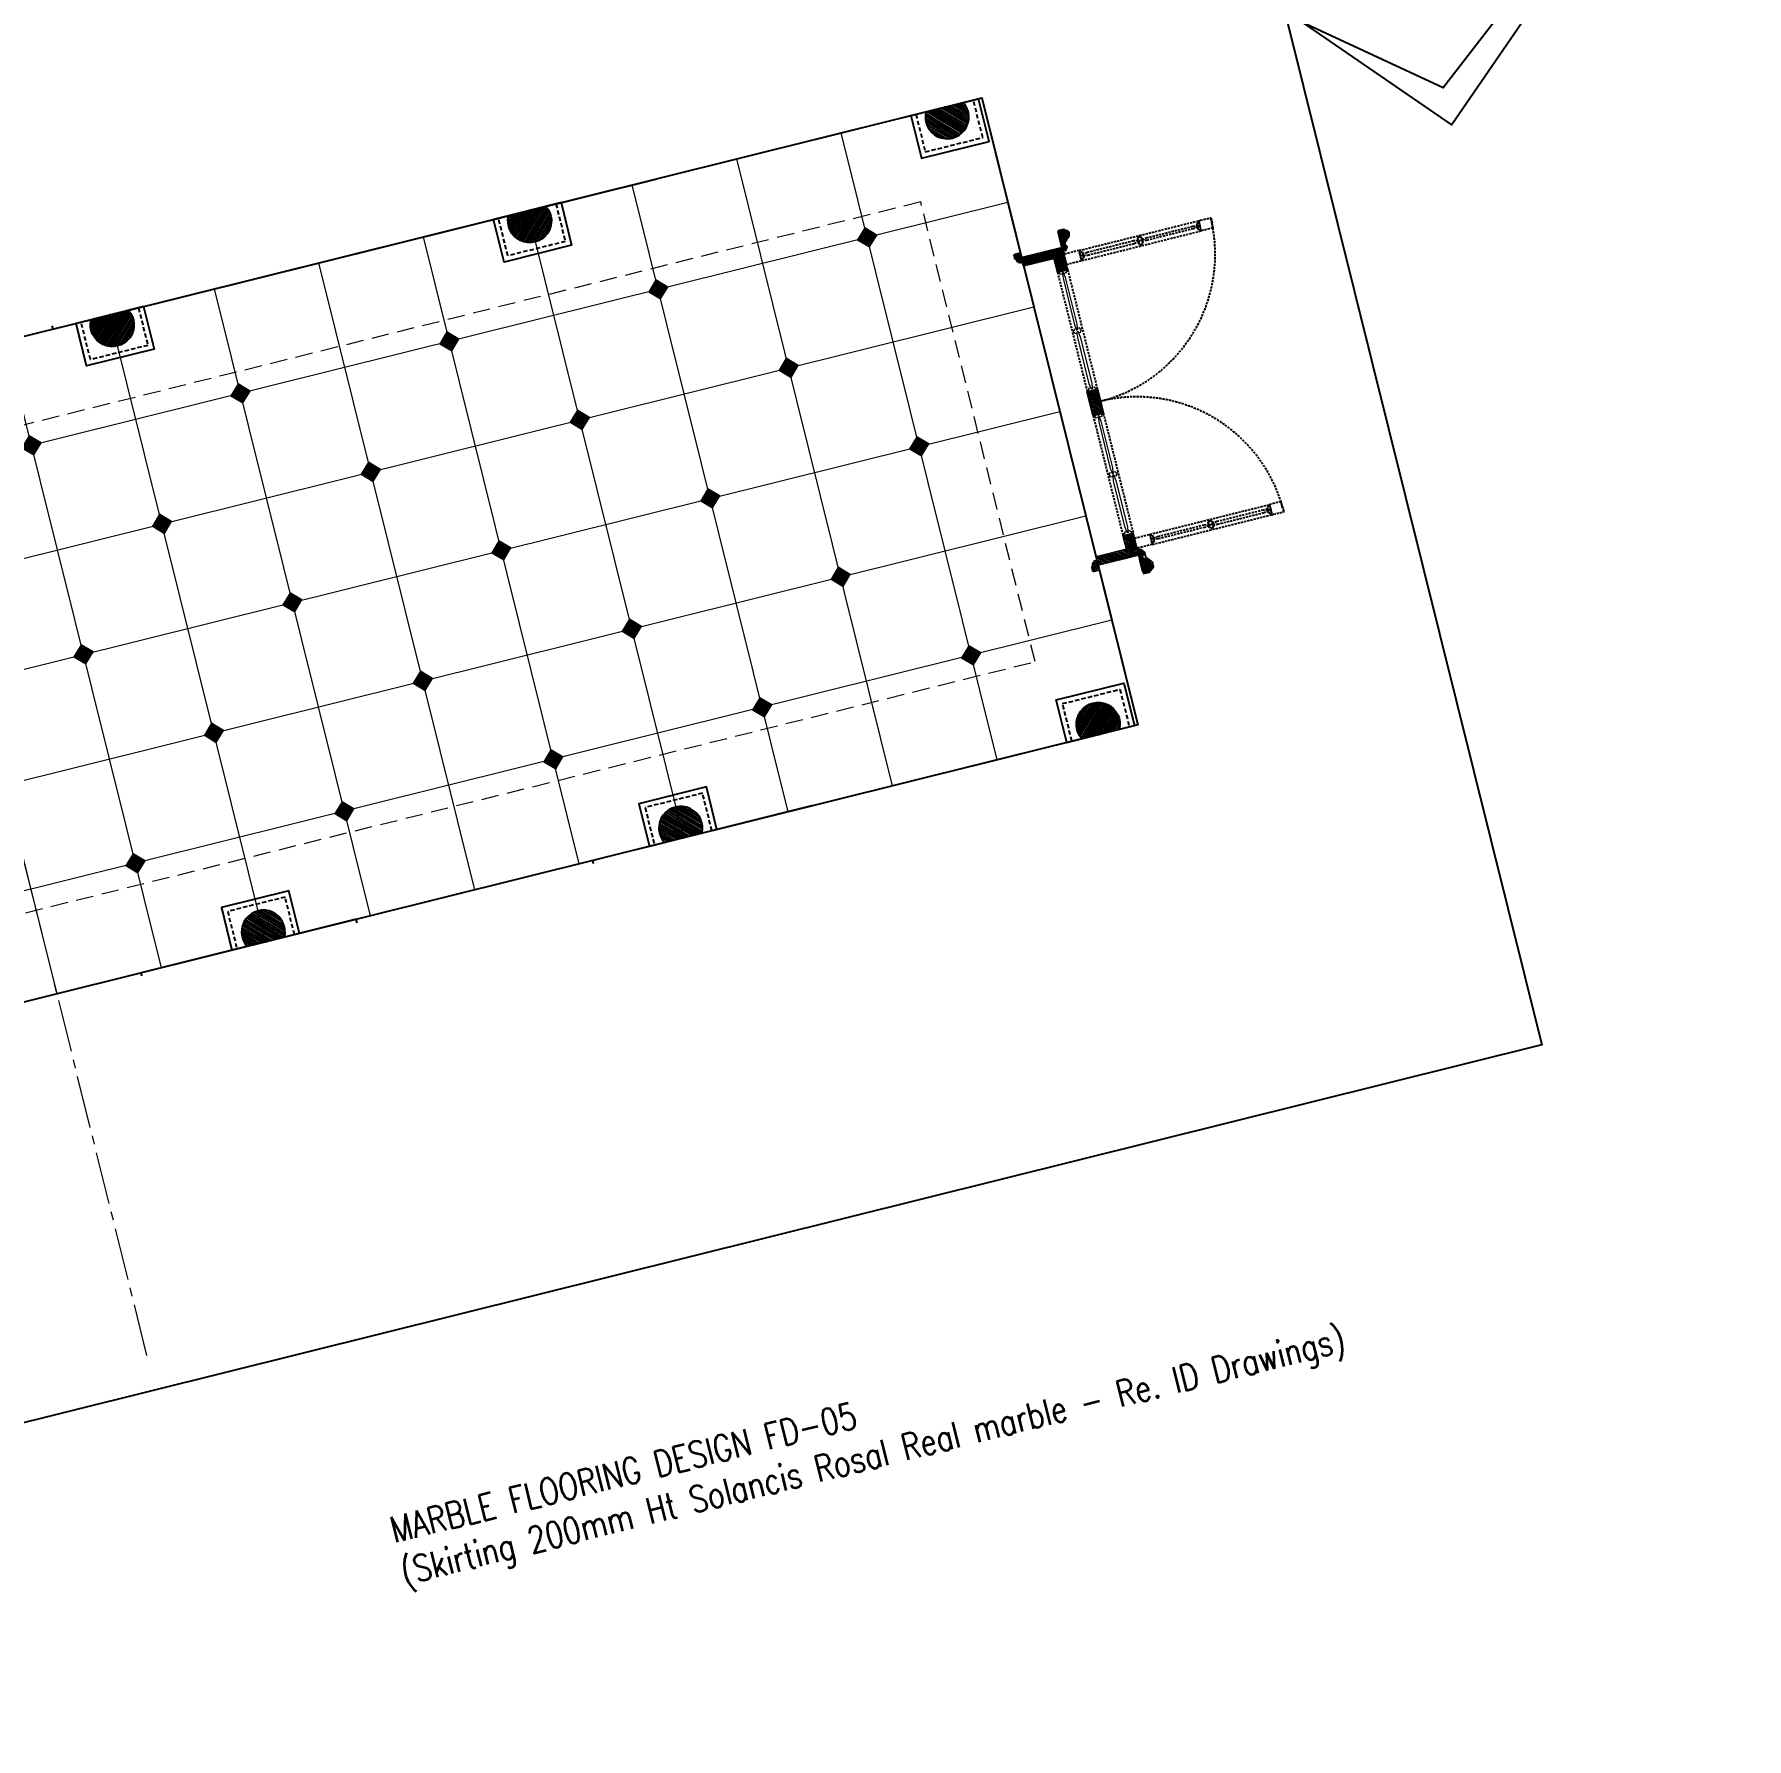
# Model space of a CAD drawing. Header units: inches. Extents: x -207898 to 3408902, y 497526 to 4632928.
# Drawn here: x 264875 to 274713, y 522393 to 532182 of the extents above; entities that cross this region are included whole.
import ezdxf

# ---------------------------------------------------------------- set-up
doc = ezdxf.new("R2010")
doc.units = ezdxf.units.IN
doc.header["$MEASUREMENT"] = 0
for name, pattern in [('HIDDEN', [0.375, 0.25, -0.125]), ('HIDDEN2', [0.1875, 0.125, -0.0625]), ('MAK PR R15 KEY PLAN$0$XREF-AXIS$0$XREF-V-AXIS$0$CENTER2', [1.125, 0.75, -0.125, 0.125, -0.125]), ('xref grd floor$0$HIDDEN', [0.375, 0.25, -0.125])]:
    doc.linetypes.add(name, pattern=pattern)
for name, color, linetype in [('48-TITLE', 7, 'Continuous'), ('8', 8, 'Continuous'), ('A-Plaster', 1, 'Continuous'), ('Layer1', 1, 'Continuous'), ('Layer2', 2, 'Continuous'), ('Layer7', 8, 'Continuous'), ('WOOD', 23, 'Continuous')]:
    doc.layers.add(name, color=color, linetype=linetype)
doc.layers.add('ID-NOTES', color=2, linetype='Continuous', lineweight=0)
doc.layers.add('WOOD-HID', color=8, linetype='HIDDEN', lineweight=18)
doc.styles.add('ID-ROMANS', font='romans.shx', dxfattribs={"width": 0.8})
pattern_1 = [(45, (-62463.53, 3359.6264), (-5.303301, 5.303301), [])]

# ---------------------------------------------------------------- blocks, each defined once
blk = doc.blocks.new('door hinge plan')
at = {"layer": 'Layer1', "linetype": 'HIDDEN2', "lineweight": 0}
for points in [[(18621.8, -10462.5), (18621.8, -10494.6), (18624.8, -10494.6), (18624.8, -10464)], [(18626.3, -10447.3), (18626.3, -10457.1), (18635.5, -10457.1)], [(18626.8, -10464.1), (18626.8, -10464.1)], [(18630.8, -10462.5), (18630.8, -10494.6), (18627.8, -10494.6), (18627.8, -10464)]]:
    blk.add_lwpolyline(points, dxfattribs=at)
blk.add_circle((18626.3, -10457.1), 7, dxfattribs=at)
blk = doc.blocks.new('door gasket')
at = {"layer": 'Layer1', "color": 1, "lineweight": 0}
for points in [[(18557.6, -10543.2), (18557.6, -10544.2), (18556.3, -10543.9), (18557.6, -10544.7), (18557.6, -10545.7), (18556.3, -10545.5), (18557.8, -10546.5), (18558.3, -10546.5)], [(18558.9, -10543.2), (18558.9, -10544.2), (18560.2, -10543.9), (18558.9, -10544.7), (18558.9, -10545.7), (18560.2, -10545.5), (18558.7, -10546.5), (18558.3, -10546.5)]]:
    blk.add_lwpolyline(points, dxfattribs=at)
blk.add_circle((18558.3, -10539.8), 2.73, dxfattribs=at)
blk.add_arc((18558.3, -10539.8), 3.5, 281.12016, 258.87984, dxfattribs=at)
blk = doc.blocks.new('wd-02 gf12-gf060809')
at = {"layer": 'WOOD', "ltscale": 5}
h = blk.add_hatch(dxfattribs=at)
h.set_pattern_fill('ANSI31', color=256, scale=2, angle=270, style=0)
h.set_pattern_definition([(225, (-64169.475, 25076.375), (-4.490128, 4.490128), [])])
edge = h.paths.add_edge_path()
edge.add_spline(control_points=[(-62123.1, 7293.4), (-62123.5, 7295.2), (-62124.5, 7300.2), (-62119.2, 7308.1), (-62107.2, 7311.6), (-62093.6, 7308.2), (-62081.4, 7298.6), (-62075.4, 7290.3), (-62072.6, 7285.7)], knot_values=[0, 0, 0, 0, 5.415004, 14.845554, 25.171787, 40.963284, 54.877228, 71.203181, 71.203181, 71.203181, 71.203181], degree=3, periodic=0)
edge.add_line((-62072.6, 7285.7), (-62067.6, 7285.7))
edge.add_spline(control_points=[(-62067.6, 7285.7), (-62067.4, 7284.9), (-62066.4, 7281.7), (-62062.5, 7276.1), (-62054.9, 7271.7), (-62047.7, 7271), (-62043.4, 7272.4), (-62041.5, 7274.6), (-62041.1, 7276.4), (-62041.1, 7277.4)], knot_values=[0, 0, 0, 0, 2.324395, 10.044553, 19.936108, 27.718662, 30.95963, 33.124227, 36.170003, 36.170003, 36.170003, 36.170003], degree=3, periodic=0)
edge.add_line((-62041.1, 7277.4), (-62037.1, 7277.4))
edge.add_arc((-62033.1, 7277.4), 4, -360, -180, ccw=False)
edge.add_spline(control_points=[(-62029.1, 7277.4), (-62027.7, 7277.5), (-62025.2, 7277.1), (-62022.4, 7274.9), (-62021.1, 7271.8), (-62018.6, 7268.7), (-62015.6, 7268.4), (-62014.1, 7268.4)], knot_values=[0, 0, 0, 0, 4.057479, 7.238849, 10.438183, 13.975032, 18.589448, 18.589448, 18.589448, 18.589448], degree=3, periodic=0)
edge.add_line((-62014.1, 7268.4), (-62014.1, 7252.4))
edge.add_line((-62014.1, 7252.4), (-62134.1, 7252.4))
edge.add_line((-62134.1, 7252.4), (-62134.1, 7287.4))
edge.add_arc((-62134.1, 7293.4), 6, -90, 0)
edge.add_line((-62128.1, 7293.4), (-62123.1, 7293.4))
h = blk.add_hatch(dxfattribs=at)
h.set_pattern_fill('ANSI31', color=256, scale=2, angle=270, style=0)
h.set_pattern_definition([(315, (-58078.776, 25076.375), (4.490128, 4.490128), [])])
edge = h.paths.add_edge_path()
edge.add_spline(control_points=[(-60125.2, 7293.4), (-60124.8, 7295.2), (-60123.8, 7300.2), (-60129.1, 7308.1), (-60141, 7311.6), (-60154.6, 7308.2), (-60166.9, 7298.6), (-60172.9, 7290.3), (-60175.6, 7285.7)], knot_values=[0, 0, 0, 0, 5.415004, 14.845554, 25.171787, 40.963284, 54.877228, 71.203181, 71.203181, 71.203181, 71.203181], degree=3, periodic=0)
edge.add_line((-60175.6, 7285.7), (-60180.6, 7285.7))
edge.add_spline(control_points=[(-60180.6, 7285.7), (-60180.8, 7284.9), (-60181.8, 7281.7), (-60185.7, 7276.1), (-60193.4, 7271.7), (-60200.5, 7271), (-60204.8, 7272.4), (-60206.7, 7274.6), (-60207.2, 7276.4), (-60207.2, 7277.4)], knot_values=[0, 0, 0, 0, 2.324395, 10.044553, 19.936108, 27.718662, 30.95963, 33.124227, 36.170003, 36.170003, 36.170003, 36.170003], degree=3, periodic=0)
edge.add_line((-60207.2, 7277.4), (-60211.2, 7277.4))
edge.add_arc((-60215.2, 7277.4), 4, 720, 900)
edge.add_spline(control_points=[(-60219.2, 7277.4), (-60220.5, 7277.5), (-60223.1, 7277.1), (-60225.9, 7274.9), (-60227.2, 7271.8), (-60229.7, 7268.7), (-60232.6, 7268.4), (-60234.2, 7268.4)], knot_values=[0, 0, 0, 0, 4.057479, 7.238849, 10.438183, 13.975032, 18.589448, 18.589448, 18.589448, 18.589448], degree=3, periodic=0)
edge.add_line((-60234.2, 7268.4), (-60234.2, 7252.4))
edge.add_line((-60234.2, 7252.4), (-60114.2, 7252.4))
edge.add_line((-60114.2, 7252.4), (-60114.2, 7287.4))
edge.add_arc((-60114.2, 7293.4), 6, 540, 630, ccw=False)
edge.add_line((-60120.2, 7293.4), (-60125.2, 7293.4))
h = blk.add_hatch(dxfattribs=at)
h.set_pattern_fill('ANSI31', color=256, scale=60)
h.set_pattern_definition([(135, (241512.902, 236013.256), (5.30330086, 5.30330086), [])])
h.paths.add_polyline_path([(-62036.1, 7252.4), (-61996.1, 7252.4), (-61996.1, 7195.4), (-61999.1, 7195.4), (-61999.1, 7191.4), (-61986.1, 7191.4), (-61986.1, 7012.4), (-61988.6, 7012.4), (-62036.1, 7012.4)])
h = blk.add_hatch(dxfattribs=at)
h.set_pattern_fill('ANSI31', color=256, scale=60)
h.set_pattern_definition(pattern_1)
h.paths.add_polyline_path([(-61904.1, 7252.4), (-61985.1, 7252.4), (-61995.1, 7252.4), (-61995.1, 7192.4), (-61904.1, 7192.4)])
at = {"layer": 'WOOD', "lineweight": 0, "ltscale": 5}
h = blk.add_hatch(dxfattribs=at)
h.set_pattern_fill('ANSI31', color=256, scale=60)
h.set_pattern_definition(pattern_1)
edge = h.paths.add_edge_path()
edge.add_line((-61124.1, 7252.4), (-61124.1, 7222.4))
edge.add_line((-61124.1, 7222.4), (-61127.1, 7222.4))
edge.add_line((-61127.1, 7222.4), (-61127.1, 7192.4))
edge.add_line((-61127.1, 7192.4), (-61196.1, 7192.4))
edge.add_line((-61196.1, 7192.4), (-61196.1, 7252.4))
edge.add_line((-61196.1, 7252.4), (-61186.1, 7252.4))
edge.add_line((-61186.1, 7252.4), (-61124.1, 7252.4))
h = blk.add_hatch(dxfattribs=at)
h.set_pattern_fill('ANSI31', color=256, scale=60)
h.set_pattern_definition(pattern_1)
h.paths.add_polyline_path([(-61126.1, 7221.4), (-61123.1, 7221.4), (-61123.1, 7252.4), (-61064.1, 7252.4), (-61054.1, 7252.4), (-61054.1, 7192.4), (-61126.1, 7192.4)])
h = blk.add_hatch(dxfattribs=at)
h.set_pattern_fill('ANSI31', color=256, scale=60)
h.set_pattern_definition(pattern_1)
h.paths.add_polyline_path([(-60346.1, 7252.4), (-60265.2, 7252.4), (-60255.2, 7252.4), (-60255.2, 7192.4), (-60346.1, 7192.4)])
h = blk.add_hatch(dxfattribs=at)
h.set_pattern_fill('ANSI31', color=256, scale=60)
h.set_pattern_definition(pattern_1)
h.paths.add_polyline_path([(-60214.2, 7252.4), (-60254.2, 7252.4), (-60254.2, 7195.4), (-60251.2, 7195.4), (-60251.2, 7191.4), (-60264.2, 7191.4), (-60264.2, 7012.4), (-60254.2, 7012.4), (-60214.2, 7012.4)])
h = blk.add_hatch(dxfattribs=at)
h.set_pattern_fill('ANSI31', color=256, scale=60)
h.set_pattern_definition([(135, (-59786.7215, 3319.634), (5.303301, 5.303301), [])])
h.paths.add_polyline_path([(-62065.1, 7012.4), (-62047.7, 7012.4), (-62047.7, 7008.1), (-62024.4, 7008.1), (-62024.4, 7012.4), (-62006.1, 7012.4), (-62006.1, 6992.4), (-62012.1, 6992.4, -0.414214), (-62016.1, 6988.4), (-62016.1, 6982.4, 0.047373), (-62026.3, 6981, 0.161332), (-62035.4, 6974.7, -0.250955), (-62041, 6971.3, -0.435265), (-62047.1, 6977.4), (-62050.5, 6977.4), (-62050.5, 6972.4), (-62060.1, 6972.4), (-62060.1, 6977.4), (-62065.1, 6977.4)])
h = blk.add_hatch(dxfattribs=at)
h.set_pattern_fill('ANSI31', color=256, scale=60)
h.set_pattern_definition([(45, (-62463.53, 3319.634), (-5.303301, 5.303301), [])])
h.paths.add_polyline_path([(-60185.1, 7012.4), (-60202.5, 7012.4), (-60202.5, 7008.1), (-60225.8, 7008.1), (-60225.8, 7012.4), (-60244.2, 7012.4), (-60244.2, 6992.4), (-60238.2, 6992.4, 0.414214), (-60234.2, 6988.4), (-60234.2, 6982.4, -0.047373), (-60224, 6981, -0.161332), (-60214.9, 6974.7, 0.250955), (-60209.2, 6971.3, 0.435265), (-60203.2, 6977.4), (-60199.7, 6977.4), (-60199.7, 6972.4), (-60190.2, 6972.4), (-60190.2, 6977.4), (-60185.1, 6977.4)])
at = {"layer": '8', "linetype": 'HIDDEN', "ltscale": 50}
for p, q in [((-61995.1, 7343.4, 0), (-61995.1, 8051.4, 0)), ((-61935.1, 7343.4, 0), (-61935.3, 8051.4, 0)), ((-60315.2, 7343.4, 0), (-60314.9, 8051.4, 0)), ((-60255.2, 7343.4, 0), (-60255.2, 8051.4, 0)), ((-61904.1, 7252.4, 0), (-61196.1, 7252.4, 0)), ((-61904.1, 7192.4, 0), (-61196.1, 7192.7, 0)), ((-61054.1, 7252.4, 0), (-60346.1, 7252.4, 0)), ((-61054.1, 7192.4, 0), (-60346.1, 7192.4, 0))]:
    blk.add_line(p, q, dxfattribs=at)
at = {"layer": '8', "linetype": 'HIDDEN', "ltscale": 50, "elevation": 0}
for points in [[(-61995.1, 8123.4), (-61995.1, 8123.4), (-61965.1, 8123.4), (-61965.1, 8120.4), (-61935.1, 8120.4), (-61935.1, 8051.4), (-61995.1, 8051.4), (-61995.1, 8061.4), (-61995.1, 8123.4)], [(-60255.2, 8123.4), (-60255.2, 8123.4), (-60285.2, 8123.4), (-60285.2, 8120.4), (-60315.2, 8120.4), (-60315.2, 8051.4), (-60255.2, 8051.4), (-60255.2, 8061.4), (-60255.2, 8123.4)], [(-61962.6, 8042.4), (-61961.4, 8034.9), (-61957.6, 8009.9), (-61957.6, 7734.9), (-61961.4, 7709.9), (-61962.6, 7702.4), (-61967.6, 7702.4), (-61968.7, 7709.9), (-61972.6, 7734.9), (-61972.6, 8009.9), (-61968.7, 8035), (-61967.6, 8042.4), (-61962.6, 8042.4)], [(-60287.7, 8042.4), (-60288.8, 8034.9), (-60292.7, 8009.9), (-60292.7, 7734.9), (-60288.8, 7709.9), (-60287.7, 7702.4), (-60282.7, 7702.4), (-60281.5, 7709.9), (-60277.7, 7734.9), (-60277.7, 8009.9), (-60281.6, 8035), (-60282.7, 8042.4), (-60287.7, 8042.4)], [(-61987.6, 7697.4), (-61987.6, 7692.4), (-61982.6, 7692.4), (-61982.6, 7684.9), (-61968.7, 7684.9), (-61967.6, 7692.4), (-61965.1, 7692.4), (-61962.6, 7692.4), (-61961.4, 7684.9), (-61947.6, 7684.9), (-61947.6, 7692.4), (-61942.6, 7692.4), (-61942.6, 7697.4), (-61942.6, 7702.4), (-61947.6, 7702.4), (-61947.6, 7709.9), (-61961.4, 7709.9), (-61962.6, 7702.4), (-61965.1, 7702.4), (-61967.6, 7702.4), (-61968.7, 7709.9), (-61982.6, 7709.9), (-61982.6, 7702.4), (-61987.6, 7702.4), (-61987.6, 7697.4)], [(-61962.6, 7352.4), (-61961.4, 7359.9), (-61957.6, 7384.9), (-61957.6, 7659.9), (-61961.4, 7684.9), (-61962.6, 7692.4), (-61967.6, 7692.4), (-61968.7, 7684.9), (-61972.6, 7659.9), (-61972.6, 7384.9), (-61968.7, 7359.7), (-61967.6, 7352.4), (-61962.6, 7352.4)], [(-60262.7, 7697.4), (-60262.7, 7692.4), (-60267.7, 7692.4), (-60267.7, 7684.9), (-60281.5, 7684.9), (-60282.7, 7692.4), (-60285.2, 7692.4), (-60287.7, 7692.4), (-60288.8, 7684.9), (-60302.7, 7684.9), (-60302.7, 7692.4), (-60307.7, 7692.4), (-60307.7, 7697.4), (-60307.7, 7702.4), (-60302.7, 7702.4), (-60302.7, 7709.9), (-60288.8, 7709.9), (-60287.7, 7702.4), (-60285.2, 7702.4), (-60282.7, 7702.4), (-60281.5, 7709.9), (-60267.7, 7709.9), (-60267.7, 7702.4), (-60262.7, 7702.4), (-60262.7, 7697.4)], [(-60287.7, 7352.4), (-60288.8, 7359.9), (-60292.7, 7384.9), (-60292.7, 7659.9), (-60288.8, 7684.9), (-60287.7, 7692.4), (-60282.7, 7692.4), (-60281.5, 7684.9), (-60277.7, 7659.9), (-60277.7, 7384.9), (-60281.6, 7359.7), (-60282.7, 7352.4), (-60287.7, 7352.4)], [(-61995.1, 7343.4), (-61995.1, 7262.4), (-61995.1, 7252.4), (-61935.1, 7252.4), (-61935.1, 7343.4), (-61995.1, 7343.4)], [(-60255.2, 7343.4), (-60255.2, 7262.4), (-60255.2, 7252.4), (-60315.2, 7252.4), (-60315.2, 7343.4), (-60255.2, 7343.4)]]:
    blk.add_lwpolyline(points, dxfattribs=at)
for points in [[(-61965.1, 8042.4), (-61962.6, 8042.4), (-61962.6, 8034.9), (-61947.6, 8034.9), (-61947.6, 8042.4), (-61942.6, 8042.4), (-61942.6, 8051.4), (-61965.1, 8051.4), (-61987.6, 8051.4), (-61987.6, 8042.4), (-61982.6, 8042.4), (-61982.6, 8034.9), (-61967.6, 8034.9), (-61967.6, 8042.4)], [(-60285.2, 8042.4), (-60287.7, 8042.4), (-60287.7, 8034.9), (-60302.7, 8034.9), (-60302.7, 8042.4), (-60307.7, 8042.4), (-60307.7, 8051.4), (-60285.2, 8051.4), (-60262.7, 8051.4), (-60262.7, 8042.4), (-60267.7, 8042.4), (-60267.7, 8034.9), (-60282.7, 8034.9), (-60282.7, 8042.4)], [(-61965.1, 7352.4), (-61962.6, 7352.4), (-61961.4, 7359.9), (-61947.6, 7359.9), (-61947.6, 7352.4), (-61942.6, 7352.4), (-61942.6, 7343.4), (-61965.1, 7343.4), (-61987.6, 7343.4), (-61987.6, 7352.4), (-61982.6, 7352.4), (-61982.6, 7359.9), (-61968.7, 7359.9), (-61967.6, 7352.4)], [(-60285.2, 7352.4), (-60287.7, 7352.4), (-60288.8, 7359.9), (-60302.7, 7359.9), (-60302.7, 7352.4), (-60307.7, 7352.4), (-60307.7, 7343.4), (-60285.2, 7343.4), (-60262.7, 7343.4), (-60262.7, 7352.4), (-60267.7, 7352.4), (-60267.7, 7359.9), (-60281.5, 7359.9), (-60282.7, 7352.4)]]:
    blk.add_lwpolyline(points, close=True, dxfattribs=at)
at = {"layer": '8', "color": 40, "lineweight": 0, "ltscale": 5, "elevation": 0}
for points in [[(-61895.1, 7222.4), (-61895.1, 7219.9), (-61887.6, 7218.8), (-61887.6, 7204.9), (-61895.1, 7204.9), (-61895.1, 7199.9), (-61904.1, 7199.9), (-61904.1, 7222.4), (-61904.1, 7244.9), (-61895.1, 7244.9), (-61895.1, 7239.9), (-61887.6, 7239.9), (-61887.6, 7226.1), (-61895.1, 7224.9)], [(-61205.1, 7222.4), (-61205.1, 7219.9), (-61212.6, 7219.9), (-61212.6, 7204.9), (-61205.1, 7204.9), (-61205.1, 7199.9), (-61196.1, 7199.9), (-61196.1, 7222.4), (-61196.1, 7244.9), (-61205.1, 7244.9), (-61205.1, 7239.9), (-61212.6, 7239.9), (-61212.6, 7224.9), (-61205.1, 7224.9)], [(-61045.1, 7222.4), (-61045.1, 7219.9), (-61037.6, 7219.9), (-61037.6, 7204.9), (-61045.1, 7204.9), (-61045.1, 7199.9), (-61054.1, 7199.9), (-61054.1, 7222.4), (-61054.1, 7244.9), (-61045.1, 7244.9), (-61045.1, 7239.9), (-61037.6, 7239.9), (-61037.6, 7224.9), (-61045.1, 7224.9)], [(-60355.1, 7222.4), (-60355.1, 7219.9), (-60362.6, 7218.8), (-60362.6, 7204.9), (-60355.1, 7204.9), (-60355.1, 7199.9), (-60346.1, 7199.9), (-60346.1, 7222.4), (-60346.1, 7244.9), (-60355.1, 7244.9), (-60355.1, 7239.9), (-60362.6, 7239.9), (-60362.6, 7226.1), (-60355.1, 7224.9)]]:
    blk.add_lwpolyline(points, close=True, dxfattribs=at)
at = {"layer": '8', "color": 4, "lineweight": 0, "ltscale": 5, "elevation": 0}
for points in [[(-61895.1, 7219.9), (-61887.6, 7218.8), (-61862.6, 7214.9), (-61587.6, 7214.9), (-61562.6, 7218.8), (-61555.1, 7219.9), (-61555.1, 7224.9), (-61562.6, 7226.1), (-61587.6, 7229.9), (-61862.6, 7229.9), (-61887.8, 7226), (-61895.1, 7224.9), (-61895.1, 7219.9)], [(-61205.1, 7219.9), (-61212.6, 7218.8), (-61237.6, 7214.9), (-61512.6, 7214.9), (-61537.6, 7218.8), (-61545.1, 7219.9), (-61545.1, 7224.9), (-61537.6, 7226.1), (-61512.6, 7229.9), (-61237.6, 7229.9), (-61212.5, 7226), (-61205.1, 7224.9), (-61205.1, 7219.9)], [(-61045.1, 7219.9), (-61037.6, 7218.8), (-61012.6, 7214.9), (-60737.6, 7214.9), (-60712.6, 7218.8), (-60705.1, 7219.9), (-60705.1, 7224.9), (-60712.6, 7226.1), (-60737.6, 7229.9), (-61012.6, 7229.9), (-61037.8, 7226), (-61045.1, 7224.9), (-61045.1, 7219.9)], [(-60355.1, 7219.9), (-60362.6, 7218.8), (-60387.6, 7214.9), (-60662.6, 7214.9), (-60687.6, 7218.8), (-60695.1, 7219.9), (-60695.1, 7224.9), (-60687.6, 7226.1), (-60662.6, 7229.9), (-60387.6, 7229.9), (-60362.5, 7226), (-60355.1, 7224.9), (-60355.1, 7219.9)]]:
    blk.add_lwpolyline(points, dxfattribs=at)
at = {"layer": '8', "color": 40, "lineweight": 0, "ltscale": 5, "elevation": 0}
for points in [[(-61550.1, 7244.9), (-61555.1, 7244.9), (-61555.1, 7239.9), (-61562.6, 7239.9), (-61562.6, 7226.1), (-61555.1, 7224.9), (-61555.1, 7222.4), (-61555.1, 7219.9), (-61562.6, 7218.8), (-61562.6, 7204.9), (-61555.1, 7204.9), (-61555.1, 7199.9), (-61550.1, 7199.9), (-61545.1, 7199.9), (-61545.1, 7204.9), (-61537.6, 7204.9), (-61537.6, 7218.8), (-61545.1, 7219.9), (-61545.1, 7222.4), (-61545.1, 7224.9), (-61537.6, 7226.1), (-61537.6, 7239.9), (-61545.1, 7239.9), (-61545.1, 7244.9), (-61550.1, 7244.9)], [(-60700.1, 7244.9), (-60695.1, 7244.9), (-60695.1, 7239.9), (-60687.6, 7239.9), (-60687.6, 7226.1), (-60695.1, 7224.9), (-60695.1, 7222.4), (-60695.1, 7219.9), (-60687.6, 7218.8), (-60687.6, 7204.9), (-60695.1, 7204.9), (-60695.1, 7199.9), (-60700.1, 7199.9), (-60705.1, 7199.9), (-60705.1, 7204.9), (-60712.6, 7204.9), (-60712.6, 7218.8), (-60705.1, 7219.9), (-60705.1, 7222.4), (-60705.1, 7224.9), (-60712.6, 7226.1), (-60712.6, 7239.9), (-60705.1, 7239.9), (-60705.1, 7244.9), (-60700.1, 7244.9)]]:
    blk.add_lwpolyline(points, dxfattribs=at)
at = {"layer": '8', "linetype": 'HIDDEN', "ltscale": 50}
for centre, start, end in [((-61995.1, 7252.4, 0), 360, 90), ((-60255.2, 7252.4, 0), 90, 180)]:
    blk.add_arc(centre, 869.9, start, end, dxfattribs=at)
at = {"layer": 'WOOD', "ltscale": 5, "elevation": 0}
for points in [[(-62134.1, 7262.4), (-62134.1, 7287.5, 0.421809), (-62128.1, 7293.4), (-62123.1, 7293.4, -0.192449), (-62122.6, 7302.3, -0.19809), (-62114.3, 7309.3, -0.13619), (-62100.9, 7309.6, -0.128315), (-62084.6, 7300.7, -0.073849), (-62072.6, 7285.7), (-62067.6, 7285.7, 0.15485), (-62062, 7276.5, 0.124032), (-62052.9, 7271.8, 0.094818), (-62047, 7271.5, 0.081091), (-62044, 7272.3, 0.20766), (-62041.3, 7275.7, 0.063312), (-62041.1, 7277.4), (-62037.1, 7277.4, -0.425676), (-62032.9, 7281.4, -0.400162), (-62029.1, 7277.4, -0.316236), (-62021.8, 7273.5, 0.101923), (-62019.3, 7269.8, 0.175196), (-62014.1, 7268.4), (-62014.1, 7252.4), (-62130.1, 7252.4), (-62130.1, 7256.4), (-62134.1, 7256.4), (-62134.1, 7287.5)], [(-60114.2, 7262.4), (-60114.2, 7287.5, -0.421809), (-60120.2, 7293.4), (-60125.2, 7293.4, 0.192449), (-60125.6, 7302.3, 0.19809), (-60134, 7309.3, 0.13619), (-60147.4, 7309.6, 0.128315), (-60163.7, 7300.7, 0.073849), (-60175.6, 7285.7), (-60180.7, 7285.7, -0.15485), (-60186.2, 7276.5, -0.124032), (-60195.3, 7271.8, -0.094818), (-60201.3, 7271.5, -0.081091), (-60204.2, 7272.3, -0.20766), (-60206.9, 7275.7, -0.063312), (-60207.2, 7277.4), (-60211.2, 7277.4, 0.425676), (-60215.3, 7281.4, 0.400162), (-60219.2, 7277.4, 0.316236), (-60226.4, 7273.5, -0.101923), (-60229, 7269.8, -0.175196), (-60234.2, 7268.4), (-60234.2, 7252.4), (-60118.2, 7252.4), (-60118.2, 7256.4), (-60114.2, 7256.4), (-60114.2, 7287.5)]]:
    blk.add_lwpolyline(points, format="xyb", dxfattribs=at)
for points in [[(-60105.5, 7252.4), (-60105.5, 7288.6), (-60128.9, 7319.1), (-60155.5, 7319.1), (-60192.5, 7290.3), (-60203.1, 7290.3), (-60209.1, 7290.3), (-60221.5, 7290.3), (-60242.8, 7274.3), (-60242.8, 7252.4)], [(-61986.1, 7012.4), (-61986.1, 7012.4), (-61986.1, 7012.4), (-61986.1, 7012.4), (-61986.1, 7012.4), (-61986.1, 7012.4), (-61991.1, 7012.4), (-62036.1, 7012.4), (-62036.1, 7252.4), (-61996.1, 7252.4), (-61996.1, 7252.4), (-61996.1, 7195.4), (-61999.1, 7195.4), (-61999.1, 7191.4), (-61991.8, 7191.4)], [(-61904.1, 7252.4), (-61985.1, 7252.4), (-61995.1, 7252.4), (-61995.1, 7192.4), (-61904.1, 7192.4), (-61904.1, 7252.4)], [(-61991.8, 7191.4), (-61991.8, 7188.4), (-61989.8, 7188.4), (-61989.8, 7191.4)], [(-61989.8, 7191.4), (-61986.1, 7191.4), (-61986.1, 7012.4)], [(-61124.1, 7252.4), (-61124.1, 7252.4), (-61124.1, 7222.4), (-61127.1, 7222.4), (-61127.1, 7192.4), (-61196.1, 7192.4), (-61196.1, 7252.4), (-61186.1, 7252.4), (-61124.1, 7252.4)], [(-61126.1, 7221.4), (-61123.1, 7221.4), (-61123.1, 7252.4), (-61064.1, 7252.4), (-61054.1, 7252.4), (-61054.1, 7192.4), (-61126.1, 7192.4), (-61126.1, 7221.4)], [(-61124.1, 7252.4), (-61124.1, 7252.4)], [(-61124.1, 7222.4), (-61124.1, 7252.4)], [(-60258.5, 7191.4), (-60258.5, 7188.4), (-60260.5, 7188.4), (-60260.5, 7191.4)]]:
    blk.add_lwpolyline(points, dxfattribs=at)
at = {"layer": 'WOOD', "lineweight": 0, "ltscale": 5, "elevation": 0}
for points in [[(-60346.1, 7252.4), (-60265.2, 7252.4), (-60255.2, 7252.4), (-60255.2, 7192.4), (-60346.1, 7192.4), (-60346.1, 7252.4)], [(-60264.2, 7012.4), (-60264.2, 7012.4), (-60264.2, 7012.4), (-60264.2, 7012.4), (-60264.2, 7012.4), (-60264.2, 7012.4), (-60259.2, 7012.4), (-60214.2, 7012.4), (-60214.2, 7252.4), (-60254.2, 7252.4), (-60254.2, 7252.4), (-60254.2, 7195.4), (-60251.2, 7195.4), (-60251.2, 7191.4), (-60258.5, 7191.4)], [(-60260.5, 7191.4), (-60264.2, 7191.4), (-60264.2, 7012.4)]]:
    blk.add_lwpolyline(points, dxfattribs=at)
for points in [[(-62041, 6971.3, -0.435265), (-62047.1, 6977.4), (-62050.5, 6977.4), (-62050.5, 6972.4), (-62060.1, 6972.4), (-62060.1, 6977.4), (-62065.1, 6977.4), (-62065.1, 7012.4), (-62006.1, 7012.4), (-62006.1, 6992.4), (-62012.1, 6992.4, -0.414214), (-62016.1, 6988.4), (-62016.1, 6982.4, 0.047373), (-62026.3, 6981, 0.161332), (-62035.4, 6974.7, -0.250955)], [(-60209.2, 6971.3, 0.435265), (-60203.2, 6977.4), (-60199.7, 6977.4), (-60199.7, 6972.4), (-60190.2, 6972.4), (-60190.2, 6977.4), (-60185.1, 6977.4), (-60185.1, 7012.4), (-60244.2, 7012.4), (-60244.2, 6992.4), (-60238.2, 6992.4, 0.414214), (-60234.2, 6988.4), (-60234.2, 6982.4, -0.047373), (-60224, 6981, -0.161332), (-60214.9, 6974.7, 0.250955)]]:
    blk.add_lwpolyline(points, format="xyb", close=True, dxfattribs=at)
for points in [[(-62024.4, 7008.1), (-62047.7, 7008.1), (-62047.7, 7012.4), (-62024.4, 7012.4)], [(-60225.8, 7008.1), (-60202.5, 7008.1), (-60202.5, 7012.4), (-60225.8, 7012.4)]]:
    blk.add_lwpolyline(points, close=True, dxfattribs=at)
at = {"layer": 'WOOD-HID', "color": 5, "extrusion": (0, 0, -1), "zscale": -1}
blk.add_blockref('door hinge plan', (43369.8, 17709.6, 0), dxfattribs=at)
at = {"layer": 'WOOD-HID', "color": 1, "extrusion": (0, 0, -1), "zscale": -1}
blk.add_blockref('door gasket', (43432.5, 17735.3, 0), dxfattribs=at)
at = {"layer": 'WOOD-HID', "color": 1, "extrusion": (0, 0, -1), "xscale": -1, "zscale": -1}
blk.add_blockref('door gasket', (78817.7, 17735.3, 0), dxfattribs=at)
at = {"layer": 'WOOD-HID', "color": 5, "extrusion": (0, 0, -1), "xscale": -1, "zscale": -1}
blk.add_blockref('door hinge plan', (78880.4, 17709.6, 0), dxfattribs=at)
blk = doc.blocks.new('pil1')
at = {"layer": '8'}
h = blk.add_hatch(dxfattribs=at)
h.set_pattern_fill('ANSI31', color=256, scale=100, angle=76.02858)
h.set_pattern_definition([(135, (33067.195, -12626.97), (-8.8388348, -8.8388348), [])])
h.paths.add_polyline_path([(-110.7, 252.2, 1.653697), (110.7, 252.2)])
at = {"layer": 'A-Plaster'}
blk.add_line((-200, 252.2), (200, 252.2, 0), dxfattribs=at)
blk.add_point((0, 252.2, 0), dxfattribs=at)
at = {"layer": 'Layer1', "linetype": 'HIDDEN', "ltscale": 100, "elevation": 0}
blk.add_lwpolyline([(-170, 252.2), (-170, 30), (170, 30), (170, 252.2)], dxfattribs=at)
at = {"layer": 'Layer2', "elevation": 0}
blk.add_lwpolyline([(-200, 252.2), (-200, 0), (200, 0), (200, 252.2)], dxfattribs=at)
at = {"layer": 'Layer7'}
blk.add_arc((0, 194.2, 0), 125, 152.32319, 27.67681, dxfattribs=at)
blk = doc.blocks.new('pilaster1')
at = {"layer": 'A-Plaster'}
for p, rotation in [((242.2, -220, 0), 90), ((3447.8, -2691, 0), 270), ((3447.8, -5162, 0), 270), ((3447.8, -7633, 0), 270), ((3447.8, -10104, 0), 270), ((3447.8, -12575, 0), 270)]:
    blk.add_blockref('pil1', p, dxfattribs=dict(at, rotation=rotation))
for p, xscale, rotation in [((3447.8, -220, 0), -1, 270), ((242.2, -2691, 0), -0.9999999999999999, 90), ((242.2, -5162, 0), -0.9999999999999999, 90), ((242.2, -7633, 0), -0.9999999999999999, 90), ((242.2, -10104, 0), -0.9999999999999999, 90), ((242.2, -12575, 0), -0.9999999999999999, 90)]:
    blk.add_blockref('pil1', p, dxfattribs=dict(at, xscale=xscale, rotation=rotation))
blk = doc.blocks.new('MAK-GF18 FD05')
at = {"layer": '8', "lineweight": 0}
h = blk.add_hatch(color=0, dxfattribs=at)
h.dxf.hatch_style = 1
h.paths.add_polyline_path([(38601.9, 52740.6), (38658.5, 52797.1), (38601.9, 52853.7), (38545.3, 52797.1)])
h = blk.add_hatch(color=0, dxfattribs=at)
h.dxf.hatch_style = 1
h.paths.add_polyline_path([(39838.6, 52740.6), (39895.1, 52797.1), (39838.6, 52853.7), (39782, 52797.1)])
h = blk.add_hatch(color=0, dxfattribs=at)
h.dxf.hatch_style = 1
h.paths.add_polyline_path([(41075.2, 52740.6), (41131.8, 52797.1), (41075.2, 52853.7), (41018.7, 52797.1)])
h = blk.add_hatch(color=0, dxfattribs=at)
h.dxf.hatch_style = 1
h.paths.add_polyline_path([(42311.9, 52740.6), (42368.5, 52797.1), (42311.9, 52853.7), (42255.3, 52797.1)])
h = blk.add_hatch(color=0, dxfattribs=at)
h.dxf.hatch_style = 1
h.paths.add_polyline_path([(43548.6, 52740.6), (43605.1, 52797.1), (43548.6, 52853.7), (43492, 52797.1)])
h = blk.add_hatch(color=0, dxfattribs=at)
h.dxf.hatch_style = 1
h.paths.add_polyline_path([(44785.2, 52740.6), (44841.8, 52797.1), (44785.2, 52853.7), (44728.7, 52797.1)])
h = blk.add_hatch(color=0, dxfattribs=at)
h.dxf.hatch_style = 1
h.paths.add_polyline_path([(46021.9, 52740.6), (46078.5, 52797.1), (46021.9, 52853.7), (45965.3, 52797.1)])
h = blk.add_hatch(color=0, dxfattribs=at)
h.dxf.hatch_style = 1
h.paths.add_polyline_path([(47258.6, 52740.6), (47315.1, 52797.1), (47258.6, 52853.7), (47202, 52797.1)])
h = blk.add_hatch(color=0, dxfattribs=at)
h.dxf.hatch_style = 1
h.paths.add_polyline_path([(48495.2, 52740.6), (48551.8, 52797.1), (48495.2, 52853.7), (48438.7, 52797.1)])
h = blk.add_hatch(color=0, dxfattribs=at)
h.dxf.hatch_style = 1
h.paths.add_polyline_path([(49731.9, 52740.6), (49788.5, 52797.1), (49731.9, 52853.7), (49675.3, 52797.1)])
h = blk.add_hatch(color=0, dxfattribs=at)
h.dxf.hatch_style = 1
h.paths.add_polyline_path([(39220.2, 52122.2), (39276.8, 52178.8), (39220.2, 52235.4), (39163.7, 52178.8)])
h = blk.add_hatch(color=0, dxfattribs=at)
h.dxf.hatch_style = 1
h.paths.add_polyline_path([(40456.9, 52122.2), (40513.5, 52178.8), (40456.9, 52235.4), (40400.3, 52178.8)])
h = blk.add_hatch(color=0, dxfattribs=at)
h.dxf.hatch_style = 1
h.paths.add_polyline_path([(41693.6, 52122.2), (41750.1, 52178.8), (41693.6, 52235.4), (41637, 52178.8)])
h = blk.add_hatch(color=0, dxfattribs=at)
h.dxf.hatch_style = 1
h.paths.add_polyline_path([(42930.2, 52122.2), (42986.8, 52178.8), (42930.2, 52235.4), (42873.7, 52178.8)])
h = blk.add_hatch(color=0, dxfattribs=at)
h.dxf.hatch_style = 1
h.paths.add_polyline_path([(44166.9, 52122.2), (44223.5, 52178.8), (44166.9, 52235.4), (44110.3, 52178.8)])
h = blk.add_hatch(color=0, dxfattribs=at)
h.dxf.hatch_style = 1
h.paths.add_polyline_path([(45403.6, 52122.2), (45460.1, 52178.8), (45403.6, 52235.4), (45347, 52178.8)])
h = blk.add_hatch(color=0, dxfattribs=at)
h.dxf.hatch_style = 1
h.paths.add_polyline_path([(46640.2, 52122.2), (46696.8, 52178.8), (46640.2, 52235.4), (46583.7, 52178.8)])
h = blk.add_hatch(color=0, dxfattribs=at)
h.dxf.hatch_style = 1
h.paths.add_polyline_path([(47876.9, 52122.2), (47933.5, 52178.8), (47876.9, 52235.4), (47820.3, 52178.8)])
h = blk.add_hatch(color=0, dxfattribs=at)
h.dxf.hatch_style = 1
h.paths.add_polyline_path([(49113.6, 52122.2), (49170.1, 52178.8), (49113.6, 52235.4), (49057, 52178.8)])
h = blk.add_hatch(color=0, dxfattribs=at)
h.dxf.hatch_style = 1
h.paths.add_polyline_path([(38601.9, 51503.9), (38658.5, 51560.5), (38601.9, 51617), (38545.3, 51560.5)])
h = blk.add_hatch(color=0, dxfattribs=at)
h.dxf.hatch_style = 1
h.paths.add_polyline_path([(39838.6, 51503.9), (39895.1, 51560.5), (39838.6, 51617), (39782, 51560.5)])
h = blk.add_hatch(color=0, dxfattribs=at)
h.dxf.hatch_style = 1
h.paths.add_polyline_path([(41075.2, 51503.9), (41131.8, 51560.5), (41075.2, 51617), (41018.7, 51560.5)])
h = blk.add_hatch(color=0, dxfattribs=at)
h.dxf.hatch_style = 1
h.paths.add_polyline_path([(42311.9, 51503.9), (42368.5, 51560.5), (42311.9, 51617), (42255.3, 51560.5)])
h = blk.add_hatch(color=0, dxfattribs=at)
h.dxf.hatch_style = 1
h.paths.add_polyline_path([(43548.6, 51503.9), (43605.1, 51560.5), (43548.6, 51617), (43492, 51560.5)])
h = blk.add_hatch(color=0, dxfattribs=at)
h.dxf.hatch_style = 1
h.paths.add_polyline_path([(44785.2, 51503.9), (44841.8, 51560.5), (44785.2, 51617), (44728.7, 51560.5)])
h = blk.add_hatch(color=0, dxfattribs=at)
h.dxf.hatch_style = 1
h.paths.add_polyline_path([(46021.9, 51503.9), (46078.5, 51560.5), (46021.9, 51617), (45965.3, 51560.5)])
h = blk.add_hatch(color=0, dxfattribs=at)
h.dxf.hatch_style = 1
h.paths.add_polyline_path([(47258.6, 51503.9), (47315.1, 51560.5), (47258.6, 51617), (47202, 51560.5)])
h = blk.add_hatch(color=0, dxfattribs=at)
h.dxf.hatch_style = 1
h.paths.add_polyline_path([(48495.2, 51503.9), (48551.8, 51560.5), (48495.2, 51617), (48438.7, 51560.5)])
h = blk.add_hatch(color=0, dxfattribs=at)
h.dxf.hatch_style = 1
h.paths.add_polyline_path([(49731.9, 51503.9), (49788.5, 51560.5), (49731.9, 51617), (49675.3, 51560.5)])
h = blk.add_hatch(color=0, dxfattribs=at)
h.dxf.hatch_style = 1
h.paths.add_polyline_path([(39220.2, 50885.6), (39276.8, 50942.1), (39220.2, 50998.7), (39163.7, 50942.1)])
h = blk.add_hatch(color=0, dxfattribs=at)
h.dxf.hatch_style = 1
h.paths.add_polyline_path([(40456.9, 50885.6), (40513.5, 50942.1), (40456.9, 50998.7), (40400.3, 50942.1)])
h = blk.add_hatch(color=0, dxfattribs=at)
h.dxf.hatch_style = 1
h.paths.add_polyline_path([(41693.6, 50885.6), (41750.1, 50942.1), (41693.6, 50998.7), (41637, 50942.1)])
h = blk.add_hatch(color=0, dxfattribs=at)
h.dxf.hatch_style = 1
h.paths.add_polyline_path([(42930.2, 50885.6), (42986.8, 50942.1), (42930.2, 50998.7), (42873.7, 50942.1)])
h = blk.add_hatch(color=0, dxfattribs=at)
h.dxf.hatch_style = 1
h.paths.add_polyline_path([(44166.9, 50885.6), (44223.5, 50942.1), (44166.9, 50998.7), (44110.3, 50942.1)])
h = blk.add_hatch(color=0, dxfattribs=at)
h.dxf.hatch_style = 1
h.paths.add_polyline_path([(45403.6, 50885.6), (45460.1, 50942.1), (45403.6, 50998.7), (45347, 50942.1)])
h = blk.add_hatch(color=0, dxfattribs=at)
h.dxf.hatch_style = 1
h.paths.add_polyline_path([(46640.2, 50885.6), (46696.8, 50942.1), (46640.2, 50998.7), (46583.7, 50942.1)])
h = blk.add_hatch(color=0, dxfattribs=at)
h.dxf.hatch_style = 1
h.paths.add_polyline_path([(47876.9, 50885.6), (47933.5, 50942.1), (47876.9, 50998.7), (47820.3, 50942.1)])
h = blk.add_hatch(color=0, dxfattribs=at)
h.dxf.hatch_style = 1
h.paths.add_polyline_path([(49113.6, 50885.6), (49170.1, 50942.1), (49113.6, 50998.7), (49057, 50942.1)])
h = blk.add_hatch(color=0, dxfattribs=at)
h.dxf.hatch_style = 1
h.paths.add_polyline_path([(38601.9, 50267.2), (38658.5, 50323.8), (38601.9, 50380.4), (38545.3, 50323.8)])
h = blk.add_hatch(color=0, dxfattribs=at)
h.dxf.hatch_style = 1
h.paths.add_polyline_path([(39838.6, 50267.2), (39895.1, 50323.8), (39838.6, 50380.4), (39782, 50323.8)])
h = blk.add_hatch(color=0, dxfattribs=at)
h.dxf.hatch_style = 1
h.paths.add_polyline_path([(41075.2, 50267.2), (41131.8, 50323.8), (41075.2, 50380.4), (41018.7, 50323.8)])
h = blk.add_hatch(color=0, dxfattribs=at)
h.dxf.hatch_style = 1
h.paths.add_polyline_path([(42311.9, 50267.2), (42368.5, 50323.8), (42311.9, 50380.4), (42255.3, 50323.8)])
h = blk.add_hatch(color=0, dxfattribs=at)
h.dxf.hatch_style = 1
h.paths.add_polyline_path([(43548.6, 50267.2), (43605.1, 50323.8), (43548.6, 50380.4), (43492, 50323.8)])
h = blk.add_hatch(color=0, dxfattribs=at)
h.dxf.hatch_style = 1
h.paths.add_polyline_path([(44785.2, 50267.2), (44841.8, 50323.8), (44785.2, 50380.4), (44728.7, 50323.8)])
h = blk.add_hatch(color=0, dxfattribs=at)
h.dxf.hatch_style = 1
h.paths.add_polyline_path([(46021.9, 50267.2), (46078.5, 50323.8), (46021.9, 50380.4), (45965.3, 50323.8)])
h = blk.add_hatch(color=0, dxfattribs=at)
h.dxf.hatch_style = 1
h.paths.add_polyline_path([(47258.6, 50267.2), (47315.1, 50323.8), (47258.6, 50380.4), (47202, 50323.8)])
h = blk.add_hatch(color=0, dxfattribs=at)
h.dxf.hatch_style = 1
h.paths.add_polyline_path([(48495.2, 50267.2), (48551.8, 50323.8), (48495.2, 50380.4), (48438.7, 50323.8)])
h = blk.add_hatch(color=0, dxfattribs=at)
h.dxf.hatch_style = 1
h.paths.add_polyline_path([(49731.9, 50267.2), (49788.5, 50323.8), (49731.9, 50380.4), (49675.3, 50323.8)])
at = {"layer": '48-TITLE', "color": 8, "lineweight": 0}
for p, q in [((38601.9, 49705.5, 0), (38601.9, 53415.5, 0)), ((39220.2, 49705.5, 0), (39220.2, 53415.5, 0)), ((39838.6, 49705.5, 0), (39838.6, 53415.5, 0)), ((40456.9, 49705.5, 0), (40456.9, 53415.5, 0)), ((41075.2, 49705.5, 0), (41075.2, 53415.5, 0)), ((41693.6, 49705.5, 0), (41693.6, 53415.5, 0)), ((42311.9, 49705.5, 0), (42311.9, 53415.5, 0)), ((42930.2, 49705.5, 0), (42930.2, 53415.5, 0)), ((43548.6, 49705.5, 0), (43548.6, 53415.5, 0)), ((44166.9, 49705.5, 0), (44166.9, 53415.5, 0)), ((44785.2, 49705.5, 0), (44785.2, 53415.5, 0)), ((45403.6, 49705.5, 0), (45403.6, 53415.5, 0)), ((46021.9, 49705.5, 0), (46021.9, 53415.5, 0)), ((46640.2, 49705.5, 0), (46640.2, 53415.5, 0)), ((47258.6, 49705.5, 0), (47258.6, 53415.5, 0)), ((47876.9, 49705.5, 0), (47876.9, 53415.5, 0)), ((48495.2, 49705.5, 0), (48495.2, 53415.5, 0)), ((49113.6, 49705.5, 0), (49113.6, 53415.5, 0)), ((49731.9, 49705.5, 0), (49731.9, 53415.5, 0)), ((50564.4, 52797.1, 0), (37769.4, 52797.1, 0)), ((37769.4, 52178.8, 0), (50564.4, 52178.8, 0)), ((37769.4, 51560.5, 0), (50564.4, 51560.5, 0)), ((37769.4, 50942.1, 0), (50564.4, 50942.1, 0)), ((50564.4, 50323.8, 0), (37769.4, 50323.8, 0))]:
    blk.add_line(p, q, dxfattribs=at)
at = {"layer": '48-TITLE', "color": 0, "lineweight": 0, "elevation": 0}
for points in [[(38601.9, 52740.6), (38658.5, 52797.1), (38601.9, 52853.7), (38545.3, 52797.1)], [(39838.6, 52740.6), (39895.1, 52797.1), (39838.6, 52853.7), (39782, 52797.1)], [(41075.2, 52740.6), (41131.8, 52797.1), (41075.2, 52853.7), (41018.7, 52797.1)], [(42311.9, 52740.6), (42368.5, 52797.1), (42311.9, 52853.7), (42255.3, 52797.1)], [(43548.6, 52740.6), (43605.1, 52797.1), (43548.6, 52853.7), (43492, 52797.1)], [(44785.2, 52740.6), (44841.8, 52797.1), (44785.2, 52853.7), (44728.7, 52797.1)], [(46021.9, 52740.6), (46078.5, 52797.1), (46021.9, 52853.7), (45965.3, 52797.1)], [(47258.6, 52740.6), (47315.1, 52797.1), (47258.6, 52853.7), (47202, 52797.1)], [(48495.2, 52740.6), (48551.8, 52797.1), (48495.2, 52853.7), (48438.7, 52797.1)], [(49731.9, 52740.6), (49788.5, 52797.1), (49731.9, 52853.7), (49675.3, 52797.1)], [(39220.2, 52122.2), (39276.8, 52178.8), (39220.2, 52235.4), (39163.7, 52178.8)], [(40456.9, 52122.2), (40513.5, 52178.8), (40456.9, 52235.4), (40400.3, 52178.8)], [(41693.6, 52122.2), (41750.1, 52178.8), (41693.6, 52235.4), (41637, 52178.8)], [(42930.2, 52122.2), (42986.8, 52178.8), (42930.2, 52235.4), (42873.7, 52178.8)], [(44166.9, 52122.2), (44223.5, 52178.8), (44166.9, 52235.4), (44110.3, 52178.8)], [(45403.6, 52122.2), (45460.1, 52178.8), (45403.6, 52235.4), (45347, 52178.8)], [(46640.2, 52122.2), (46696.8, 52178.8), (46640.2, 52235.4), (46583.7, 52178.8)], [(47876.9, 52122.2), (47933.5, 52178.8), (47876.9, 52235.4), (47820.3, 52178.8)], [(49113.6, 52122.2), (49170.1, 52178.8), (49113.6, 52235.4), (49057, 52178.8)], [(38601.9, 51503.9), (38658.5, 51560.5), (38601.9, 51617), (38545.3, 51560.5)], [(39838.6, 51503.9), (39895.1, 51560.5), (39838.6, 51617), (39782, 51560.5)], [(41075.2, 51503.9), (41131.8, 51560.5), (41075.2, 51617), (41018.7, 51560.5)], [(42311.9, 51503.9), (42368.5, 51560.5), (42311.9, 51617), (42255.3, 51560.5)], [(43548.6, 51503.9), (43605.1, 51560.5), (43548.6, 51617), (43492, 51560.5)], [(44785.2, 51503.9), (44841.8, 51560.5), (44785.2, 51617), (44728.7, 51560.5)], [(46021.9, 51503.9), (46078.5, 51560.5), (46021.9, 51617), (45965.3, 51560.5)], [(47258.6, 51503.9), (47315.1, 51560.5), (47258.6, 51617), (47202, 51560.5)], [(48495.2, 51503.9), (48551.8, 51560.5), (48495.2, 51617), (48438.7, 51560.5)], [(49731.9, 51503.9), (49788.5, 51560.5), (49731.9, 51617), (49675.3, 51560.5)], [(39220.2, 50885.6), (39276.8, 50942.1), (39220.2, 50998.7), (39163.7, 50942.1)], [(40456.9, 50885.6), (40513.5, 50942.1), (40456.9, 50998.7), (40400.3, 50942.1)], [(41693.6, 50885.6), (41750.1, 50942.1), (41693.6, 50998.7), (41637, 50942.1)], [(42930.2, 50885.6), (42986.8, 50942.1), (42930.2, 50998.7), (42873.7, 50942.1)], [(44166.9, 50885.6), (44223.5, 50942.1), (44166.9, 50998.7), (44110.3, 50942.1)], [(45403.6, 50885.6), (45460.1, 50942.1), (45403.6, 50998.7), (45347, 50942.1)], [(46640.2, 50885.6), (46696.8, 50942.1), (46640.2, 50998.7), (46583.7, 50942.1)], [(47876.9, 50885.6), (47933.5, 50942.1), (47876.9, 50998.7), (47820.3, 50942.1)], [(49113.6, 50885.6), (49170.1, 50942.1), (49113.6, 50998.7), (49057, 50942.1)], [(38601.9, 50267.2), (38658.5, 50323.8), (38601.9, 50380.4), (38545.3, 50323.8)], [(39838.6, 50267.2), (39895.1, 50323.8), (39838.6, 50380.4), (39782, 50323.8)], [(41075.2, 50267.2), (41131.8, 50323.8), (41075.2, 50380.4), (41018.7, 50323.8)], [(42311.9, 50267.2), (42368.5, 50323.8), (42311.9, 50380.4), (42255.3, 50323.8)], [(43548.6, 50267.2), (43605.1, 50323.8), (43548.6, 50380.4), (43492, 50323.8)], [(44785.2, 50267.2), (44841.8, 50323.8), (44785.2, 50380.4), (44728.7, 50323.8)], [(46021.9, 50267.2), (46078.5, 50323.8), (46021.9, 50380.4), (45965.3, 50323.8)], [(47258.6, 50267.2), (47315.1, 50323.8), (47258.6, 50380.4), (47202, 50323.8)], [(48495.2, 50267.2), (48551.8, 50323.8), (48495.2, 50380.4), (48438.7, 50323.8)], [(49731.9, 50267.2), (49788.5, 50323.8), (49731.9, 50380.4), (49675.3, 50323.8)]]:
    blk.add_lwpolyline(points, close=True, dxfattribs=at)
at = {"layer": 'A-Plaster', "elevation": 0}
blk.add_lwpolyline([(37769.4, 53415.5), (50564.4, 53415.5), (50564.4, 49705.5), (37769.4, 49705.5)], close=True, dxfattribs=at)

msp = doc.modelspace()

# ---------------------------------------------------------------- linework, layer by layer
at = {"layer": '8', "linetype": 'MAK PR R15 KEY PLAN$0$XREF-AXIS$0$XREF-V-AXIS$0$CENTER2', "lineweight": 0, "ltscale": 400}
msp.add_line((265523, 524594.2, 0), (262213.1, 537897.5, 0), dxfattribs=at)
at = {"layer": '8', "linetype": 'xref grd floor$0$HIDDEN', "lineweight": 0, "ltscale": 400, "elevation": 0}
msp.add_lwpolyline([(258492, 528364.4), (259149, 525723.8), (270624.5, 528578.9), (269967.5, 531219.5)], close=True, dxfattribs=at)
at = {"layer": 'A-Plaster'}
for p, q in [((264976.5, 530507.9, 0), (264981.4, 530488.5, 0)), ((268088.2, 527417.7, 0), (268083.3, 527437.1, 0)), ((266729.6, 527079.7, 0), (266724.7, 527099.1, 0)), ((265493.7, 526772.2, 0), (265488.9, 526791.6, 0))]:
    msp.add_line(p, q, dxfattribs=at)
at = {"layer": 'A-Plaster', "color": 0, "elevation": 0}
msp.add_lwpolyline([(254091.9, 536162.2), (270109.8, 540147.4), (273535.6, 526378), (257517.7, 522392.8)], close=True, dxfattribs=at)
at = {"layer": 'A-Plaster', "elevation": 0}
for points in [[(272160.8, 532249.1), (273015.9, 531661.5), (274712.7, 534131.2), (272968.9, 531874.9), (272160.8, 532249.1)], [(269367.1, 531579.6), (270318.6, 531816.4), (270546.6, 530900.2)], [(264981.4, 530488.5), (268445.3, 531350.3)], [(270986.4, 529132.3), (271214.4, 528216.1), (270262.9, 527979.4)], [(269341, 527750), (268083.3, 527437.1)], [(266724.7, 527099.1), (265488.9, 526791.6)]]:
    msp.add_lwpolyline(points, dxfattribs=at)
msp.add_lwpolyline([(257902.2, 528727.2), (270318.6, 531816.4), (271214.4, 528216.1), (258797.9, 525126.9)], close=True, dxfattribs=at)

# ---------------------------------------------------------------- block references
at = {"rotation": 283.9714232829857}
msp.add_blockref('wd-02 gf12-gf060809', (278719.5, 469006.4, 0), dxfattribs=at)
at = {"layer": 'A-Plaster'}
for name, p, rotation in [('MAK-GF18 FD05', (232588.6, 474035.4, 0), 13.97142328298565), ('MAK-GF18 FD05', (234146.6, 467773, 0), 13.97142328298565), ('pilaster1', (270321.1, 531806.7, 0), 283.9714232829857)]:
    msp.add_blockref(name, p, dxfattribs=dict(at, rotation=rotation))

# ---------------------------------------------------------------- texts
at = {"layer": 'ID-NOTES', "insert": (266906, 523662, 0), "char_height": 150, "width": 8250.697, "attachment_point": 1, "rotation": 13.97142, "style": 'ID-ROMANS'}
msp.add_mtext('{\\C3;MARBLE FLOORING DESIGN FD-05\\P(Skirting 200mm Ht Solancis Rosal Real marble - Re. ID Drawings)}', dxfattribs=at)

doc.saveas('drawing.dxf')
